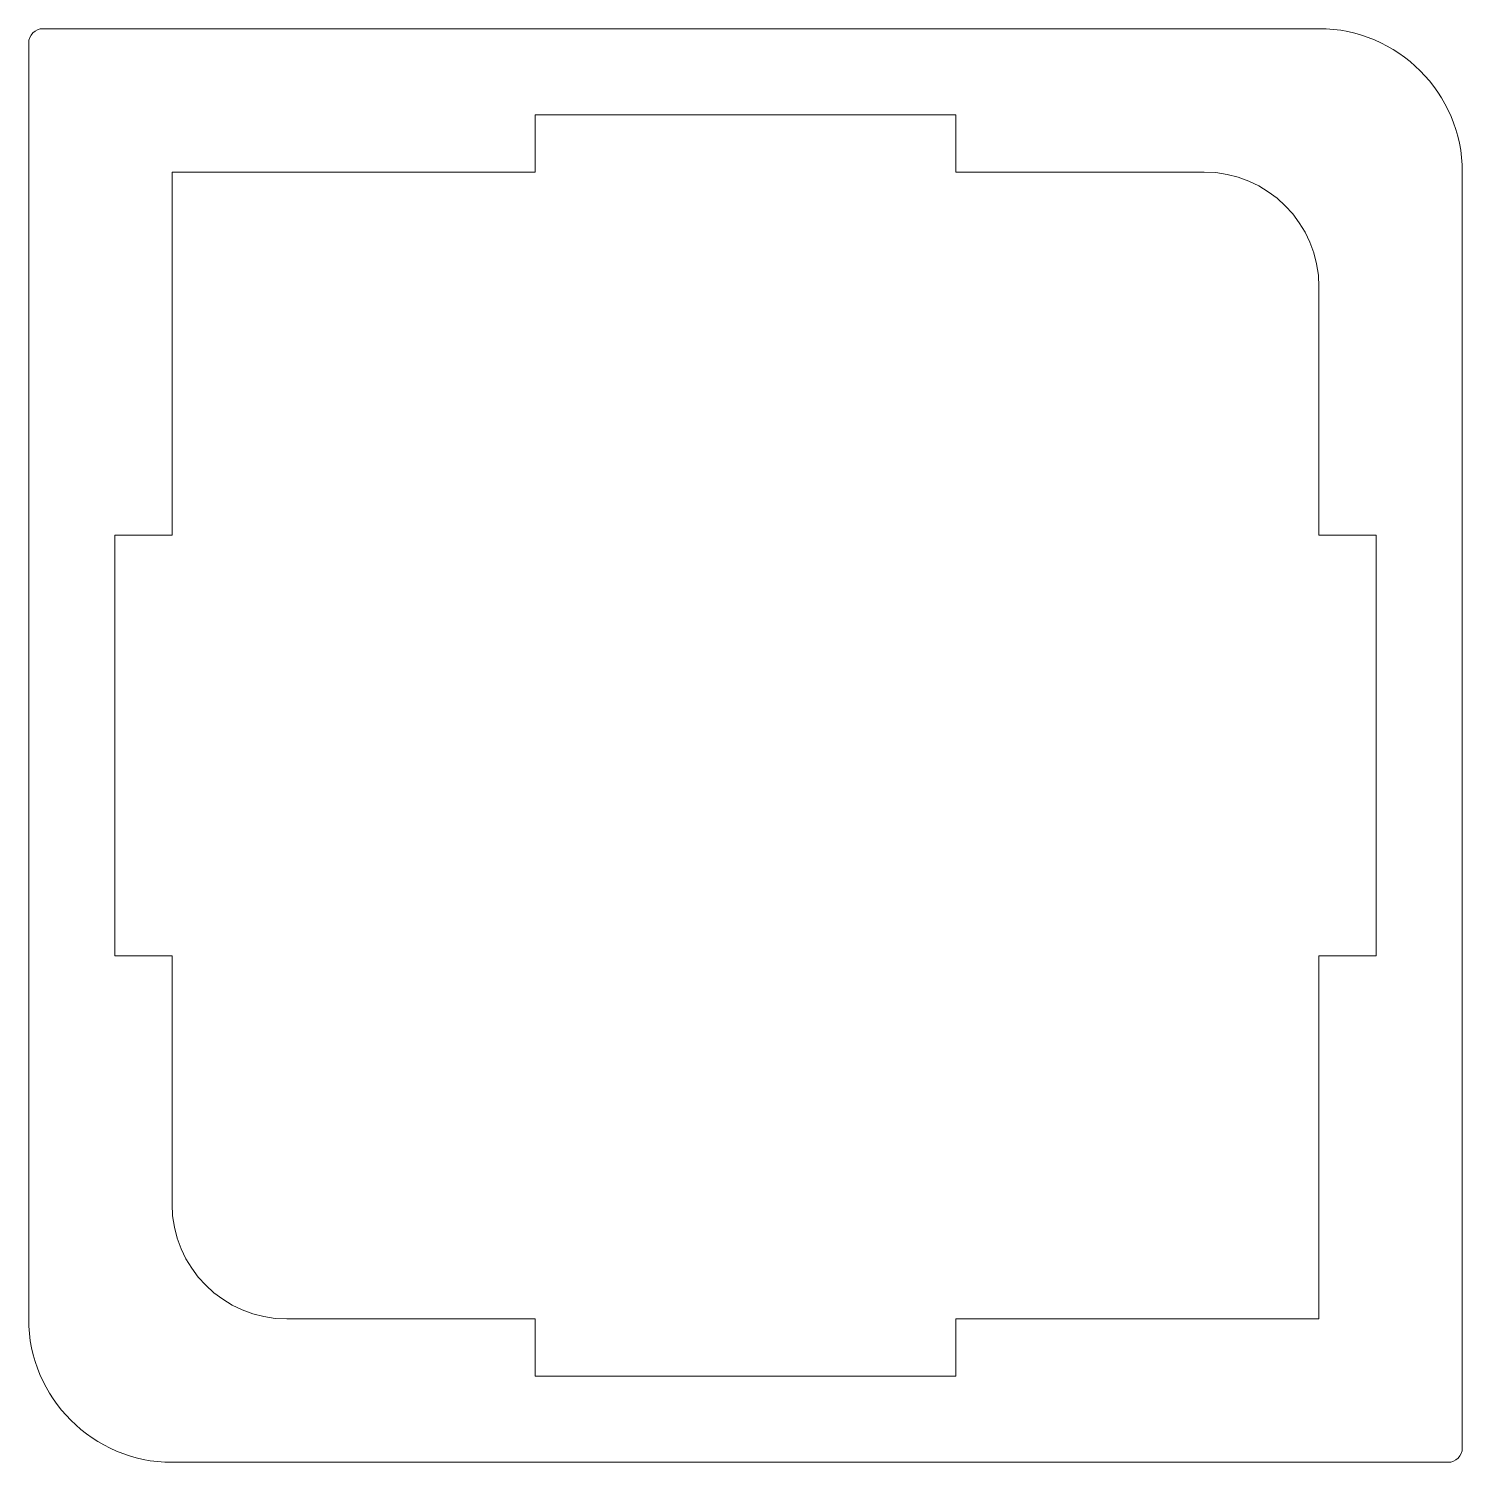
# Model space of a CAD drawing. Header units: centimetres. Extents: x -22.5 to 14, y -8.1 to 15.8.
# Drawn here: x -10.49 to -0.49, y -8.07 to 1.93 of the extents above; entities that cross this region are included whole.
import ezdxf

# ---------------------------------------------------------------- set-up
doc = ezdxf.new("R2010")
doc.units = ezdxf.units.CM
doc.header["$MEASUREMENT"] = 0
doc.layers.add('layer 1', color=7, linetype='Continuous')

msp = doc.modelspace()

# ---------------------------------------------------------------- linework, layer by layer
at = {"layer": 'layer 1', "color": 250, "lineweight": 20}
for points, knots in [([(-10.39185, 1.92999), (-10.39185, 1.92999), (-1.49185, 1.92999), (-1.49185, 1.92999), (-1.49185, 1.92999), (-0.94185, 1.92999), (-0.49185, 1.47999), (-0.49185, 0.92999), (-0.49185, 0.92999), (-0.49185, 0.92999), (-0.49185, -7.97001), (-0.49185, -7.97001), (-0.49185, -7.97001), (-0.49185, -8.02501), (-0.53685, -8.07001), (-0.59185, -8.07001), (-0.59185, -8.07001), (-0.59185, -8.07001), (-9.49185, -8.07001), (-9.49185, -8.07001), (-9.49185, -8.07001), (-10.04185, -8.07001), (-10.49185, -7.62001), (-10.49185, -7.07001), (-10.49185, -7.07001), (-10.49185, -7.07001), (-10.49185, 1.82999), (-10.49185, 1.82999), (-10.49185, 1.82999), (-10.49185, 1.88499), (-10.44685, 1.92999), (-10.39185, 1.92999)], [0, 0, 0, 0, 0.1111111, 0.1111111, 0.1111111, 0.1111111, 0.2222222, 0.2222222, 0.2222222, 0.2222222, 0.3333333, 0.3333333, 0.3333333, 0.3333333, 0.4444444, 0.4444444, 0.4444444, 0.4444444, 0.5555556, 0.5555556, 0.5555556, 0.5555556, 0.6666667, 0.6666667, 0.6666667, 0.6666667, 0.7777778, 0.7777778, 0.7777778, 0.7777778, 1, 1, 1, 1]), ([(-9.49185, 0.92999), (-9.49185, 0.92999), (-6.95852, 0.92999), (-6.95852, 0.92999), (-6.95852, 0.92999), (-6.95852, 0.92999), (-6.95852, 0.93001), (-6.95852, 0.93001), (-6.95852, 0.93001), (-6.95942, 0.93091), (-6.95998, 0.93215), (-6.95998, 0.93353), (-6.95998, 0.93353), (-6.95998, 0.9349), (-6.95942, 0.93615), (-6.95852, 0.93706), (-6.95852, 0.93706), (-6.95852, 0.93706), (-6.95852, 1.32999), (-6.95852, 1.32999), (-6.95852, 1.32999), (-6.95852, 1.32999), (-4.02518, 1.32999), (-4.02518, 1.32999), (-4.02518, 1.32999), (-4.02518, 1.32999), (-4.02518, 0.93707), (-4.02518, 0.93707), (-4.02518, 0.93707), (-4.02428, 0.93616), (-4.02372, 0.93491), (-4.02372, 0.93353), (-4.02372, 0.93353), (-4.02372, 0.93215), (-4.02428, 0.9309), (-4.02518, 0.93), (-4.02518, 0.93), (-4.02518, 0.93), (-4.02518, 0.92999), (-4.02518, 0.92999), (-4.02518, 0.92999), (-4.02518, 0.92999), (-2.29185, 0.92999), (-2.29185, 0.92999), (-2.29185, 0.92999), (-1.85185, 0.92999), (-1.49185, 0.56999), (-1.49185, 0.12999), (-1.49185, 0.12999), (-1.49185, 0.12999), (-1.49185, -1.60334), (-1.49185, -1.60334), (-1.49185, -1.60334), (-1.49185, -1.60334), (-1.49184, -1.60334), (-1.49184, -1.60334), (-1.49184, -1.60334), (-1.49094, -1.60244), (-1.48969, -1.60188), (-1.48831, -1.60188), (-1.48831, -1.60188), (-1.48693, -1.60188), (-1.48568, -1.60244), (-1.48477, -1.60334), (-1.48477, -1.60334), (-1.48477, -1.60334), (-1.09185, -1.60334), (-1.09185, -1.60334), (-1.09185, -1.60334), (-1.09185, -1.60334), (-1.09185, -4.53668), (-1.09185, -4.53668), (-1.09185, -4.53668), (-1.09185, -4.53668), (-1.48478, -4.53668), (-1.48478, -4.53668), (-1.48478, -4.53668), (-1.48569, -4.53758), (-1.48694, -4.53814), (-1.48831, -4.53814), (-1.48831, -4.53814), (-1.48968, -4.53814), (-1.49092, -4.53758), (-1.49183, -4.53668), (-1.49183, -4.53668), (-1.49183, -4.53668), (-1.49185, -4.53668), (-1.49185, -4.53668), (-1.49185, -4.53668), (-1.49185, -4.53668), (-1.49185, -7.07001), (-1.49185, -7.07001), (-1.49185, -7.07001), (-1.49185, -7.07001), (-4.02518, -7.07001), (-4.02518, -7.07001), (-4.02518, -7.07001), (-4.02428, -7.07092), (-4.02372, -7.07217), (-4.02372, -7.07355), (-4.02372, -7.07355), (-4.02372, -7.07493), (-4.02428, -7.07618), (-4.02518, -7.07708), (-4.02518, -7.07708), (-4.02518, -7.07708), (-4.02518, -7.47001), (-4.02518, -7.47001), (-4.02518, -7.47001), (-4.02518, -7.47001), (-6.95852, -7.47001), (-6.95852, -7.47001), (-6.95852, -7.47001), (-6.95852, -7.47001), (-6.95852, -7.07707), (-6.95852, -7.07707), (-6.95852, -7.07707), (-6.95942, -7.07616), (-6.95998, -7.07492), (-6.95998, -7.07355), (-6.95998, -7.07355), (-6.95998, -7.07218), (-6.95942, -7.07093), (-6.95852, -7.07002), (-6.95852, -7.07002), (-6.95852, -7.07002), (-6.95852, -7.07001), (-6.95852, -7.07001), (-6.95852, -7.07001), (-6.95852, -7.07001), (-8.69185, -7.07001), (-8.69185, -7.07001), (-8.69185, -7.07001), (-9.13185, -7.07001), (-9.49185, -6.71001), (-9.49185, -6.27001), (-9.49185, -6.27001), (-9.49185, -6.27001), (-9.49185, -4.53668), (-9.49185, -4.53668), (-9.49185, -4.53668), (-9.49185, -4.53668), (-9.49186, -4.53668), (-9.49186, -4.53668), (-9.49186, -4.53668), (-9.49276, -4.53758), (-9.49401, -4.53814), (-9.49539, -4.53814), (-9.49539, -4.53814), (-9.49676, -4.53814), (-9.498, -4.53758), (-9.49891, -4.53668), (-9.49891, -4.53668), (-9.49891, -4.53668), (-9.89185, -4.53668), (-9.89185, -4.53668), (-9.89185, -4.53668), (-9.89185, -4.53668), (-9.89185, -1.60334), (-9.89185, -1.60334), (-9.89185, -1.60334), (-9.89185, -1.60334), (-9.49892, -1.60334), (-9.49892, -1.60334), (-9.49892, -1.60334), (-9.49802, -1.60244), (-9.49677, -1.60188), (-9.49539, -1.60188), (-9.49539, -1.60188), (-9.49401, -1.60188), (-9.49276, -1.60244), (-9.49185, -1.60334), (-9.49185, -1.60334), (-9.49185, -1.60334), (-9.49185, 0.92999), (-9.49185, 0.92999)], [0, 0, 0, 0, 0.0222222, 0.0222222, 0.0222222, 0.0222222, 0.0444444, 0.0444444, 0.0444444, 0.0444444, 0.0666667, 0.0666667, 0.0666667, 0.0666667, 0.0888889, 0.0888889, 0.0888889, 0.0888889, 0.1111111, 0.1111111, 0.1111111, 0.1111111, 0.1333333, 0.1333333, 0.1333333, 0.1333333, 0.1555556, 0.1555556, 0.1555556, 0.1555556, 0.1777778, 0.1777778, 0.1777778, 0.1777778, 0.2, 0.2, 0.2, 0.2, 0.2222222, 0.2222222, 0.2222222, 0.2222222, 0.2444444, 0.2444444, 0.2444444, 0.2444444, 0.2666667, 0.2666667, 0.2666667, 0.2666667, 0.2888889, 0.2888889, 0.2888889, 0.2888889, 0.3111111, 0.3111111, 0.3111111, 0.3111111, 0.3333333, 0.3333333, 0.3333333, 0.3333333, 0.3555556, 0.3555556, 0.3555556, 0.3555556, 0.3777778, 0.3777778, 0.3777778, 0.3777778, 0.4, 0.4, 0.4, 0.4, 0.4222222, 0.4222222, 0.4222222, 0.4222222, 0.4444444, 0.4444444, 0.4444444, 0.4444444, 0.4666667, 0.4666667, 0.4666667, 0.4666667, 0.4888889, 0.4888889, 0.4888889, 0.4888889, 0.5111111, 0.5111111, 0.5111111, 0.5111111, 0.5333333, 0.5333333, 0.5333333, 0.5333333, 0.5555556, 0.5555556, 0.5555556, 0.5555556, 0.5777778, 0.5777778, 0.5777778, 0.5777778, 0.6, 0.6, 0.6, 0.6, 0.6222222, 0.6222222, 0.6222222, 0.6222222, 0.6444444, 0.6444444, 0.6444444, 0.6444444, 0.6666667, 0.6666667, 0.6666667, 0.6666667, 0.6888889, 0.6888889, 0.6888889, 0.6888889, 0.7111111, 0.7111111, 0.7111111, 0.7111111, 0.7333333, 0.7333333, 0.7333333, 0.7333333, 0.7555556, 0.7555556, 0.7555556, 0.7555556, 0.7777778, 0.7777778, 0.7777778, 0.7777778, 0.8, 0.8, 0.8, 0.8, 0.8222222, 0.8222222, 0.8222222, 0.8222222, 0.8444444, 0.8444444, 0.8444444, 0.8444444, 0.8666667, 0.8666667, 0.8666667, 0.8666667, 0.8888889, 0.8888889, 0.8888889, 0.8888889, 0.9111111, 0.9111111, 0.9111111, 0.9111111, 0.9333333, 0.9333333, 0.9333333, 0.9333333, 0.9555556, 0.9555556, 0.9555556, 0.9555556, 1, 1, 1, 1])]:
    msp.add_open_spline(points, degree=3, knots=knots, dxfattribs=at)

doc.saveas('drawing.dxf')
